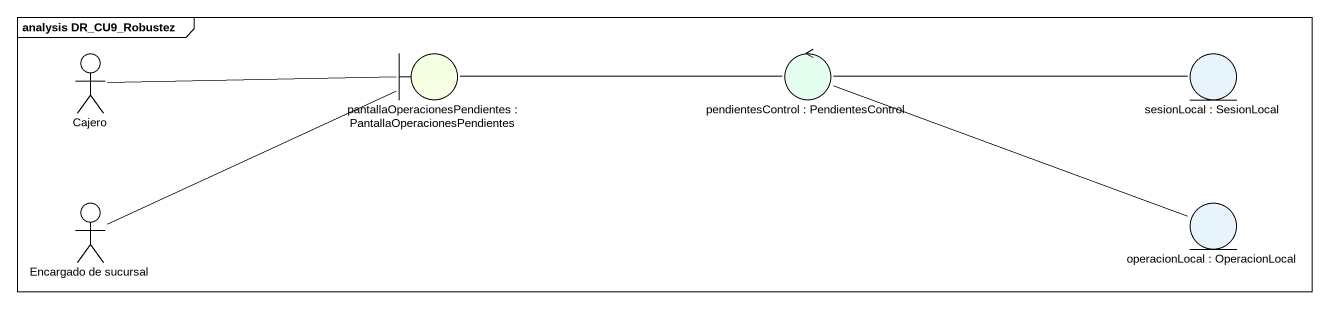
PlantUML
@startuml
mainframe analysis DR_CU9_Robustez
actor Cajero
boundary "pantallaOperacionesPendientes : PantallaOperacionesPendientes" as pantallaOperacionesPendiente #F5FFE1
control "pendientesControl : PendientesControl" as pendientesControl #E4FFF0
entity "sesionLocal : SesionLocal" as sesionLocal #E8F4FB
actor "Encargado de sucursal" as Encargado_de_sucursal
entity "operacionLocal : OperacionLocal" as operacionLocal #E8F4FB
Cajero -right- pantallaOperacionesPendiente
pantallaOperacionesPendiente -right- pendientesControl
pendientesControl -left- pantallaOperacionesPendiente
pendientesControl -right- sesionLocal
pendientesControl -right- operacionLocal
Encargado_de_sucursal -right- pantallaOperacionesPendiente
@enduml
